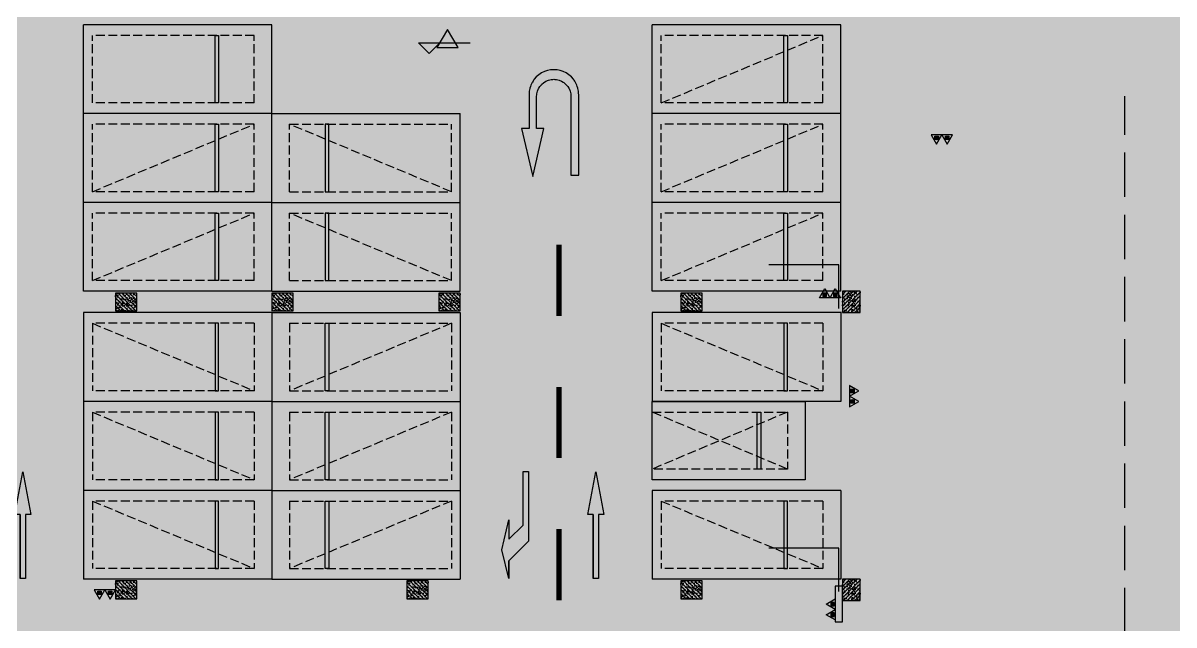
# Model space of a CAD drawing. Extents: x -1338203 to 1886333, y -530034 to 1031844.
# Drawn here: x 802556 to 834932, y 102961 to 119897 of the extents above; entities that cross this region are included whole.
import ezdxf

# ---------------------------------------------------------------- set-up
doc = ezdxf.new("R2010")
doc.units = 0
doc.header["$LTSCALE"] = 1000
doc.header["$MEASUREMENT"] = 0
for name, pattern in [('$2$DASH', [0.35, 0.25, -0.1]), ('A-001-平面B2$0$__DASH', [0.35, 0.25, -0.1]), ('DASH', [0.35, 0.25, -0.1])]:
    doc.linetypes.add(name, pattern=pattern)
for name, color, linetype in [('$0$DIM_SYMB', 3, 'Continuous'), ('A-001-车位参照B1$0$A-001-车位参照B1$0$0A-P-PKNG-CAR(B)', 21, 'Continuous'), ('A-01-平面B1$0$0A-A-SYMB-ELEV', 150, 'Continuous'), ('A-FIRE', 7, 'Continuous'), ('p-a-regular', 5, 'Continuous'), ('S001地下一墙柱$0$S001地下一墙柱$0$0S-CC-LINE', 52, 'Continuous'), ('S001地下一墙柱$0$S001地下一墙柱$0$0S-CW-HATCH', 251, 'Continuous'), ('S001地下一墙柱$0$S001地下一墙柱$0$0S-CW-HATCH-UP', 251, 'Continuous'), ('中心线', 42, 'Continuous'), ('地面指向箭头', 7, 'Continuous'), ('负一层消火栓$0$0P-ACC-FH', 7, 'Continuous'), ('负一层消火栓$0$0P-DIM-FH', 3, 'Continuous'), ('负一层消火栓$0$0P-EQUIP-FH', 7, 'Continuous')]:
    doc.layers.add(name, color=color, linetype=linetype)
doc.layers.add('AAD-A-PROOF', color=30, linetype='Continuous', plot=False)
doc.layers.add('p-a-mini', color=7, linetype='Continuous', true_color=0x0050ff)
doc.layers.add('p-a-regular-narrow', color=7, linetype='Continuous', true_color=0x9600ff)
doc.layers.add('p-h-walkable', color=7, linetype='Continuous', lineweight=70, true_color=0xf0f0f0)

# ---------------------------------------------------------------- blocks, each defined once
blk = doc.blocks.new('负一层消火栓$0$$TwtSys$00000546')
h = blk.add_hatch()
h.set_pattern_fill('ANSI31', color=256, scale=200, style=0)
h.set_pattern_definition([(45, (-38543.802, -6670.83), (-17.67767, 17.67767), [])])
h.paths.add_polyline_path([(-65, 174), (65, 174), (65, 44), (-65, 44)])
for points in [[(0, 344), (-198, 0), (198, 0)], [(-65, 174), (65, 174), (65, 44), (-65, 44)]]:
    blk.add_lwpolyline(points, close=True)
blk = doc.blocks.new('负一层消火栓')
at = {"layer": '负一层消火栓$0$0P-ACC-FH'}
blk.add_lwpolyline([(59040, -203840), (59240, -203840), (59240, -202840), (59040, -202840)], close=True, dxfattribs=at)
at = {"layer": '负一层消火栓$0$0P-DIM-FH'}
for p, q in [((59140, -193795, 800), (57166, -193795, 800)), ((59140, -195021, 800), (59140, -193795, 800)), ((59140, -201764, 800), (57166, -201764, 800)), ((59140, -202990, 800), (59140, -201764, 800))]:
    blk.add_line(p, q, dxfattribs=at)
at = {"layer": '负一层消火栓$0$0P-EQUIP-FH', "zscale": 0.75}
for p, xscale, yscale, rotation in [((61889, -190140), 0.75, 0.75, 180), ((61889, -190140), 0.75, 0.75, 180), ((62186, -190140), 0.75, 0.75, 180), ((62186, -190140), 0.75, 0.75, 180), ((59440, -197343, 800), 0.75, 0.75, 270), ((59440, -197344, 800), 0.75, 0.75, 270), ((59440, -197641, 800), 0.75, 0.75, 270), ((59440, -197641, 800), 0.75, 0.75, 270), ((38345, -202940), 0.75, 0.75, 180), ((38642, -202940), 0.75, 0.75, 180), ((59040, -203341, 800), -0.7500000000000013, 0.7500000000000013, 90), ((59040, -203341, 800), -0.7500000000000013, 0.7500000000000013, 90), ((59040, -203638, 800), -0.7500000000000013, 0.7500000000000013, 90), ((59040, -203638, 800), -0.7500000000000013, 0.7500000000000013, 90)]:
    blk.add_blockref('负一层消火栓$0$$TwtSys$00000546', p, dxfattribs=dict(at, xscale=xscale, yscale=yscale, rotation=rotation))
at = {"layer": '负一层消火栓$0$0P-EQUIP-FH', "xscale": -0.75, "yscale": 0.75, "zscale": 0.75}
for p in [(58741, -194721, 800), (58741, -194721, 800), (59039, -194721, 800), (59039, -194721, 800)]:
    blk.add_blockref('负一层消火栓$0$$TwtSys$00000546', p, dxfattribs=at)
blk = doc.blocks.new('剖面位置')
at = {"layer": '$0$DIM_SYMB', "linetype": '$2$DASH', "ltscale": 5}
blk.add_lwpolyline([(67187, -214636), (67187, -189047)], dxfattribs=at)
blk.add_lwpolyline([(67187, -214636), (67187, -189047)], dxfattribs=at)
blk = doc.blocks.new('左转或右转')
at = {"layer": '地面指向箭头'}
blk.add_hatch(color=251, dxfattribs=at).paths.add_polyline_path([(3221046, 2451667), (3221247, 2450864), (3221247, 2451366), (3221799, 2451918), (3221799, 2453874), (3221648, 2453874), (3221648, 2452369), (3221247, 2451968), (3221247, 2452519)])
at = {"layer": '地面指向箭头', "color": 251}
blk.add_lwpolyline([(3221247, 2450864), (3221046, 2451667), (3221247, 2452519), (3221247, 2451968), (3221648, 2452369), (3221648, 2453874), (3221799, 2453874), (3221799, 2451918), (3221247, 2451366), (3221247, 2450864), (3221247, 2451366)], dxfattribs=at)
blk = doc.blocks.new('JTDT')
at = {"layer": 'A-FIRE'}
h = blk.add_hatch(color=251, dxfattribs=at)
h.dxf.hatch_style = 1
h.paths.add_polyline_path([(189165, 82916), (189162, 82988), (189159, 82988), (189147, 83060), (189144, 83075), (189126, 83123), (189114, 83162), (189105, 83180), (189081, 83230), (189072, 83245), (189057, 83269), (189036, 83299), (189024, 83317), (189021, 83320), (189021, 83323), (188961, 83389), (188893, 83449), (188818, 83500), (188734, 83542), (188650, 83571), (188561, 83586), (188468, 83592), (188378, 83586), (188288, 83571), (188202, 83542), (188118, 83500), (188043, 83449), (187974, 83389), (187915, 83323), (187915, 83320), (187912, 83317), (187900, 83299), (187882, 83269), (187864, 83245), (187858, 83230), (187831, 83180), (187822, 83162), (187810, 83123), (187795, 83075), (187789, 83060), (187777, 82988), (187771, 82916), (187771, 82895), (187771, 82839), (187771, 81938), (187559, 81938), (187559, 81935), (187867, 80625), (187876, 80592), (187882, 80625), (188190, 81935), (187983, 81935), (187983, 81938), (187983, 82839), (187986, 82895), (187989, 82916), (188007, 82988), (188037, 83060), (188046, 83075), (188076, 83123), (188109, 83162), (188124, 83180), (188184, 83230), (188205, 83245), (188247, 83269), (188318, 83299), (188390, 83317), (188441, 83320), (188468, 83323), (188492, 83320), (188543, 83317), (188615, 83299), (188686, 83269), (188728, 83245), (188749, 83230), (188809, 83180), (188824, 83162), (188857, 83123), (188887, 83075), (188896, 83060), (188926, 82988), (188944, 82916), (188947, 82895), (188949, 82839), (188949, 80625), (189168, 80625), (189168, 82839), (189168, 82895)])
at = {"layer": '地面指向箭头', "color": 251, "linetype": 'Continuous'}
blk.add_lwpolyline([(189165, 82916), (189162, 82988), (189159, 82988), (189147, 83060), (189144, 83075), (189126, 83123), (189114, 83162), (189105, 83180), (189081, 83230), (189072, 83245), (189057, 83269), (189036, 83299), (189024, 83317), (189021, 83320), (189021, 83323), (188961, 83389), (188893, 83449), (188818, 83500), (188734, 83542), (188650, 83571), (188561, 83586), (188468, 83592), (188378, 83586), (188288, 83571), (188202, 83542), (188118, 83500), (188043, 83449), (187974, 83389), (187915, 83323), (187915, 83320), (187912, 83317), (187900, 83299), (187882, 83269), (187864, 83245), (187858, 83230), (187831, 83180), (187822, 83162), (187810, 83123), (187795, 83075), (187789, 83060), (187777, 82988), (187771, 82916), (187771, 82895), (187771, 82839), (187771, 81938), (187559, 81938), (187559, 81935), (187867, 80625), (187876, 80592), (187882, 80625), (188190, 81935), (187983, 81935), (187983, 81938), (187983, 82839), (187986, 82895), (187989, 82916), (188007, 82988), (188037, 83060), (188046, 83075), (188076, 83123), (188109, 83162), (188124, 83180), (188184, 83230), (188205, 83245), (188247, 83269), (188318, 83299), (188390, 83317), (188441, 83320), (188468, 83323), (188492, 83320), (188543, 83317), (188615, 83299), (188686, 83269), (188728, 83245), (188749, 83230), (188809, 83180), (188824, 83162), (188857, 83123), (188887, 83075), (188896, 83060), (188926, 82988), (188944, 82916), (188947, 82895), (188949, 82839), (188949, 80625), (189168, 80625), (189168, 82839), (189168, 82895), (189165, 82916)], dxfattribs=at)
blk = doc.blocks.new('直行')
at = {"layer": '地面指向箭头'}
blk.add_hatch(color=251, dxfattribs=at).paths.add_polyline_path([(-29241, 4059962), (-29466, 4058762), (-29316, 4058762), (-29316, 4056961), (-29166, 4056961), (-29166, 4058762), (-29016, 4058762)])
at = {"layer": '地面指向箭头', "color": 251}
blk.add_lwpolyline([(-29316, 4058762), (-29316, 4056961), (-29316, 4058762), (-29316, 4058762), (-29466, 4058762), (-29241, 4059962), (-29016, 4058762), (-29166, 4058762), (-29166, 4056961), (-29316, 4056961), (-29316, 4056961)], dxfattribs=at)
blk = doc.blocks.new('A$C9cb663f1')
at = {"layer": '中心线', "color": 251, "const_width": 150}
for points in [[(404985, -248104), (404985, -250104)], [(404985, -252104), (404985, -254104)], [(404985, -256104), (404985, -258104)]]:
    blk.add_lwpolyline(points, dxfattribs=at)
at = {"layer": '地面指向箭头', "color": 251}
for name, p in [('JTDT', (216374, -326770)), ('直行', (419143, -4314449)), ('直行', (435267, -4314449))]:
    blk.add_blockref(name, p, dxfattribs=at)
at = {"layer": '地面指向箭头', "color": 251, "linetype": 'Continuous'}
blk.add_blockref('左转或右转', (-2817669, -2708357), dxfattribs=at)
blk = doc.blocks.new('A$C488321c4')
at = {"layer": '地面指向箭头'}
h = blk.add_hatch(color=251, dxfattribs=at)
h.dxf.hatch_style = 1
h.paths.add_polyline_path([(402153, -242549), (401853, -242049), (401553, -242549)])
at = {"layer": '地面指向箭头', "color": 251, "flags": 128}
blk.add_lwpolyline([(402153, -242549), (401853, -242049), (401553, -242549), (402153, -242549)], dxfattribs=at)
blk = doc.blocks.new('A$Cd3af7b6b')
at = {"layer": '地面指向箭头'}
h = blk.add_hatch(color=251, dxfattribs=at)
h.dxf.hatch_style = 1
h.paths.add_polyline_path([(402153, 177951), (401853, 178451), (401553, 177951)])
at = {"layer": '地面指向箭头', "color": 251, "flags": 128}
blk.add_lwpolyline([(402153, 177951), (401853, 178451), (401553, 177951), (402153, 177951)], dxfattribs=at)
blk = doc.blocks.new('A-001-车位参照B1$0$A-001-车位参照B1$0$A-001-车位参照B1$0$A$C43AE5A3B')
at = {"color": 241}
blk.add_lwpolyline([(2500, 0), (2500, 4300), (300, 4300), (300, 0)], close=True, dxfattribs=at)
at = {"color": 241, "linetype": 'DASH'}
for points in [[(2200, 0), (2200, 3800), (600, 3800), (600, 0), (2200, 0)], [(600, 3800), (2200, 0)], [(2200, 3800), (600, 0)]]:
    blk.add_lwpolyline(points, dxfattribs=at)
at = {"color": 241}
blk.add_lwpolyline([(2200, 3050), (600, 3050), (600, 2950), (2200, 2950), (2200, 3050)], dxfattribs=at)
at = {"layer": 'p-a-mini', "ltscale": 0.002, "const_width": 1000}
blk.add_lwpolyline([(1400, 0), (1400, 3800)], dxfattribs=at)
blk = doc.blocks.new('A-01-平面B1')
at = {"layer": 'A-01-平面B1$0$0A-A-SYMB-ELEV'}
for p, q in [((-529, -4604), (-829, -4304)), ((-829, -4304), (630, -4304)), ((-529, -4604), (-229, -4304))]:
    blk.add_line(p, q, dxfattribs=at)

msp = doc.modelspace()

# ---------------------------------------------------------------- hatches: boundary and pattern name
at = {"layer": 'p-h-walkable', "ltscale": 0.002}
h = msp.add_hatch(color=256, dxfattribs=at)
h.dxf.hatch_style = 1
h.paths.add_polyline_path([(633826.6, 244460.7), (640276.6, 244575.6), (640576.6, 234544.8), (645576.7, 234544.6), (645576.7, 209278.9), (732355.9, 209029), (732355.1, 235229.9), (738506.7, 235229.9), (738506.6, 268838.9), (732734.3, 268838.9), (732734.3, 272898.9), (711963.1, 272898.9), (711963.1, 278984.7), (717256.7, 278984.7), (717256.7, 284049), (733571.6, 284135.6), (733996.6, 290449.1), (739216.6, 290449.1), (739766.6, 284299.1), (754626.6, 284299.1), (755296.6, 290449.1), (760516.6, 290449.1), (760816.6, 283049.1), (760816.3, 275879.2), (775122.6, 275879.2), (776006.6, 274138.9), (776006.6, 259429.1), (778716.6, 259429.1), (778716.6, 238849.1), (783416.6, 238849.1), (783416.6, 237229.1), (782066.6, 237229.1), (782066.6, 234429.1), (779546.6, 234429.1), (779546.6, 237129.1), (773916.6, 237129.1), (773916.6, 243229.1), (764306.6, 243225.6), (764306.6, 236639.1), (760766.6, 236639.1), (760766.6, 234429.1), (758246.6, 234429.1), (758246.6, 238649.1), (762116.6, 238649.1), (762116.6, 243225.6), (748656.6, 243225.6), (748756.3, 207529.1), (800106.6, 207528.9), (800206.7, 201639.7), (812908.2, 202239.1), (812576.6, 180449.3), (744206, 180449.3), (744206, 173439), (728556.7, 173439), (728556.6, 122289.1), (746356.6, 122289.1), (750916.6, 132325.6), (842896.6, 132325.6), (843211.6, 121345.6), (839116.6, 121345.6), (839116.6, 93449.1), (864906.6, 93449.1), (864906.6, 79694), (875856.6, 74929.1), (875856.6, 65749.1), (834560.6, 65749.1), (839142.9, 28436.3), (869465.5, 32160.2), (871163.4, 18334), (873704.3, 18646.1), (877328.9, 5540.2), (761876.2, -8638.5), (761133.2, 2082.3), (764950.9, 5291.5), (763253.1, 19116.3), (799242.7, 23536.1), (793807.6, 65749.1), (750756.6, 65749.1), (751556.6, 81645.6), (636016.6, 81645.6), (636016.6, 96345.6), (629416.6, 96345.6), (629416.6, 118203.2), (622306.6, 118203.2), (622286.6, 139083.2), (644406.6, 137003.2), (644406.6, 129968.2), (656656.6, 129968.2), (656406.6, 138083.2), (712156.6, 138083.2), (711856.6, 184449.1), (581811.6, 184349.1), (581826.6, 197199.1), (585876.6, 197449.1), (585976.6, 209279), (629226.6, 209578.9), (628926.8, 236145.4), (633826.6, 236145.6)])
at = {"layer": 'S001地下一墙柱$0$S001地下一墙柱$0$0S-CW-HATCH'}
h = msp.add_hatch(color=256, dxfattribs=at)
h.dxf.hatch_style = 1
h.paths.add_polyline_path([(826105.5, 112349.1), (825605.5, 112349.1), (825605.5, 111749.1), (826105.5, 111749.1)])
h = msp.add_hatch(color=256, dxfattribs=at)
h.dxf.hatch_style = 1
h.paths.add_polyline_path([(805756.6, 111799.1), (805756.6, 112299.1), (805156.6, 112299.1), (805156.6, 111799.1)])
h = msp.add_hatch(color=256, dxfattribs=at)
h.dxf.hatch_style = 1
h.paths.add_polyline_path([(810156.5, 111799.1), (810156.5, 112299.1), (809556.5, 112299.1), (809556.5, 111799.1)])
h = msp.add_hatch(color=256, dxfattribs=at)
h.dxf.hatch_style = 1
h.paths.add_polyline_path([(814856.6, 111799.1), (814856.6, 112299.1), (814256.6, 112299.1), (814256.6, 111799.1)])
h = msp.add_hatch(color=256, dxfattribs=at)
h.dxf.hatch_style = 1
h.paths.add_polyline_path([(821656.6, 111799), (821656.6, 112299), (821056.6, 112299), (821056.6, 111799)])
h = msp.add_hatch(color=256, dxfattribs=at)
h.dxf.hatch_style = 1
h.paths.add_polyline_path([(826105.5, 104249.1), (825605.5, 104249.1), (825605.5, 103649.1), (826105.5, 103649.1)])
h = msp.add_hatch(color=256, dxfattribs=at)
h.dxf.hatch_style = 1
h.paths.add_polyline_path([(805756.6, 103699.1), (805756.6, 104199.1), (805156.6, 104199.1), (805156.6, 103699.1)])
h = msp.add_hatch(color=256, dxfattribs=at)
h.dxf.hatch_style = 1
h.paths.add_polyline_path([(813956.6, 103699.1), (813956.6, 104199.1), (813356.6, 104199.1), (813356.6, 103699.1)])
h = msp.add_hatch(color=256, dxfattribs=at)
h.dxf.hatch_style = 1
h.paths.add_polyline_path([(821656.6, 103699.1), (821656.6, 104199.1), (821056.6, 104199.1), (821056.6, 103699.1)])
at = {"layer": 'S001地下一墙柱$0$S001地下一墙柱$0$0S-CW-HATCH-UP'}
h = msp.add_hatch(dxfattribs=at)
h.set_pattern_fill('钢筋混凝土', color=256, scale=30)
h.set_pattern_definition([(45, (858416.18, 121300.87), (-53.03301, 53.03301), []), (50, (858416.18, 121300.87), (215.1781, -18.8256), [22.5, -247.5]), (355, (858416.18, 121300.87), (-41.6254, 225.6576), [18, -198]), (100.4514, (858434.11, 121299.3), (173.5528, 206.8319), [19.122, -210.3426]), (46.1842, (858416.18, 121360.87), (320.1723, -49.6557), [33.75, -371.25]), (96.6356, (858442.86, 121356.73), (280.3988, 292.2354), [28.683, -315.514]), (351.1842, (858416.18, 121360.87), (280.3986, 292.2356), [27, -297]), (21, (858446.18, 121345.87), (179.0721, -120.7857), [22.5, -247.5]), (326, (858446.18, 121345.87), (72.9946, 217.545), [18, -198]), (71.4514, (858461.1, 121335.8), (252.0668, 96.7591), [19.122, -210.3426]), (37.5, (858416.18, 121300.87), (3.64796, 99.86816), [0, -195.6, 0, -201, 0, -198.75]), (7.5, (858416.18, 121300.87), (78.92086, 118.3235), [0, -114.6, 0, -191.1, 0, -75.75]), (327.5, (858349.28, 121300.87), (160.14673, -6.76646), [0, -75, 0, -234, 0, -310.5]), (317.5, (858319.28, 121300.87), (174.95585, 30.0315), [0, -97.5, 0, -155.4, 0, -220.5])])
h.paths.add_polyline_path([(826105.5, 112349.1), (825605.5, 112349.1), (825605.5, 111749.1), (826105.5, 111749.1)])
h = msp.add_hatch(dxfattribs=at)
h.set_pattern_fill('钢筋混凝土', color=256, scale=30, angle=-90)
h.set_pattern_definition([(315, (814708.33, 79488.34), (53.03301, 53.03301), []), (320, (814708.33, 79488.34), (-18.8256, -215.1781), [22.5, -247.5]), (265, (814708.33, 79488.34), (225.6576, 41.6254), [18, -198]), (10.4514, (814706.76, 79470.4), (206.8319, -173.5528), [19.122, -210.3426]), (316.1842, (814768.33, 79488.34), (-49.6557, -320.1723), [33.75, -371.25]), (6.6356, (814764.2, 79461.66), (292.2354, -280.3988), [28.683, -315.514]), (261.1842, (814768.33, 79488.34), (292.2356, -280.3986), [27, -297]), (291, (814753.33, 79458.34), (-120.7857, -179.0721), [22.5, -247.5]), (236, (814753.33, 79458.34), (217.545, -72.9946), [18, -198]), (341.4514, (814743.27, 79443.42), (96.7591, -252.0668), [19.122, -210.3426]), (307.5, (814708.33, 79488.34), (99.86816, -3.64796), [0, -195.6, 0, -201, 0, -198.75]), (277.5, (814708.33, 79488.34), (118.3235, -78.92086), [0, -114.6, 0, -191.1, 0, -75.75]), (237.5, (814708.33, 79555.24), (-6.76646, -160.14673), [0, -75, 0, -234, 0, -310.5]), (227.5, (814708.33, 79585.24), (30.0315, -174.95585), [0, -97.5, 0, -155.4, 0, -220.5])])
h.paths.add_polyline_path([(805756.6, 111799.1), (805756.6, 112299.1), (805156.6, 112299.1), (805156.6, 111799.1)])
h = msp.add_hatch(dxfattribs=at)
h.set_pattern_fill('钢筋混凝土', color=256, scale=30, angle=-90)
h.set_pattern_definition([(315, (819108.22, 79488.34), (53.03301, 53.03301), []), (320, (819108.22, 79488.34), (-18.8256, -215.1781), [22.5, -247.5]), (265, (819108.22, 79488.34), (225.6576, 41.6254), [18, -198]), (10.4514, (819106.65, 79470.4), (206.8319, -173.5528), [19.122, -210.3426]), (316.1842, (819168.22, 79488.34), (-49.6557, -320.1723), [33.75, -371.25]), (6.6356, (819164.08, 79461.66), (292.2354, -280.3988), [28.683, -315.514]), (261.1842, (819168.22, 79488.34), (292.2356, -280.3986), [27, -297]), (291, (819153.22, 79458.34), (-120.7857, -179.0721), [22.5, -247.5]), (236, (819153.22, 79458.34), (217.545, -72.9946), [18, -198]), (341.4514, (819143.15, 79443.42), (96.7591, -252.0668), [19.122, -210.3426]), (307.5, (819108.22, 79488.34), (99.86816, -3.64796), [0, -195.6, 0, -201, 0, -198.75]), (277.5, (819108.22, 79488.34), (118.3235, -78.92086), [0, -114.6, 0, -191.1, 0, -75.75]), (237.5, (819108.22, 79555.24), (-6.76646, -160.14673), [0, -75, 0, -234, 0, -310.5]), (227.5, (819108.22, 79585.24), (30.0315, -174.95585), [0, -97.5, 0, -155.4, 0, -220.5])])
h.paths.add_polyline_path([(810156.5, 111799.1), (810156.5, 112299.1), (809556.5, 112299.1), (809556.5, 111799.1)])
h = msp.add_hatch(dxfattribs=at)
h.set_pattern_fill('钢筋混凝土', color=256, scale=30, angle=-90)
h.set_pattern_definition([(315, (823808.33, 79488.34), (53.03301, 53.03301), []), (320, (823808.33, 79488.34), (-18.8256, -215.1781), [22.5, -247.5]), (265, (823808.33, 79488.34), (225.6576, 41.6254), [18, -198]), (10.4514, (823806.76, 79470.4), (206.8319, -173.5528), [19.122, -210.3426]), (316.1842, (823868.33, 79488.34), (-49.6557, -320.1723), [33.75, -371.25]), (6.6356, (823864.2, 79461.66), (292.2354, -280.3988), [28.683, -315.514]), (261.1842, (823868.33, 79488.34), (292.2356, -280.3986), [27, -297]), (291, (823853.33, 79458.34), (-120.7857, -179.0721), [22.5, -247.5]), (236, (823853.33, 79458.34), (217.545, -72.9946), [18, -198]), (341.4514, (823843.26, 79443.42), (96.7591, -252.0668), [19.122, -210.3426]), (307.5, (823808.33, 79488.34), (99.86816, -3.64796), [0, -195.6, 0, -201, 0, -198.75]), (277.5, (823808.33, 79488.34), (118.3235, -78.92086), [0, -114.6, 0, -191.1, 0, -75.75]), (237.5, (823808.33, 79555.24), (-6.76646, -160.14673), [0, -75, 0, -234, 0, -310.5]), (227.5, (823808.33, 79585.24), (30.0315, -174.95585), [0, -97.5, 0, -155.4, 0, -220.5])])
h.paths.add_polyline_path([(814856.6, 111799.1), (814856.6, 112299.1), (814256.6, 112299.1), (814256.6, 111799.1)])
h = msp.add_hatch(dxfattribs=at)
h.set_pattern_fill('钢筋混凝土', color=256, scale=30, angle=-90)
h.set_pattern_definition([(315, (830608.335, 79488.3), (53.03301, 53.03301), []), (320, (830608.33, 79488.3), (-18.8256, -215.1781), [22.5, -247.5]), (265, (830608.33, 79488.3), (225.6576, 41.6254), [18, -198]), (10.4514, (830606.77, 79470.37), (206.8319, -173.5528), [19.122, -210.3426]), (316.1842, (830668.33, 79488.3), (-49.6557, -320.1723), [33.75, -371.25]), (6.6356, (830664.2, 79461.62), (292.2354, -280.3988), [28.683, -315.514]), (261.1842, (830668.33, 79488.3), (292.2356, -280.3986), [27, -297]), (291, (830653.33, 79458.3), (-120.7857, -179.0721), [22.5, -247.5]), (236, (830653.33, 79458.3), (217.545, -72.9946), [18, -198]), (341.4514, (830643.27, 79443.38), (96.7591, -252.0668), [19.122, -210.3426]), (307.5, (830608.335, 79488.3), (99.86816, -3.64796), [0, -195.6, 0, -201, 0, -198.75]), (277.5, (830608.33, 79488.3), (118.3235, -78.92086), [0, -114.6, 0, -191.1, 0, -75.75]), (237.5, (830608.335, 79555.2), (-6.76646, -160.14673), [0, -75, 0, -234, 0, -310.5]), (227.5, (830608.33, 79585.2), (30.0315, -174.95585), [0, -97.5, 0, -155.4, 0, -220.5])])
h.paths.add_polyline_path([(821656.6, 111799), (821656.6, 112299), (821056.6, 112299), (821056.6, 111799)])
h = msp.add_hatch(dxfattribs=at)
h.set_pattern_fill('钢筋混凝土', color=256, scale=30)
h.set_pattern_definition([(45, (858416.18, 113200.87), (-53.03301, 53.03301), []), (50, (858416.18, 113200.87), (215.1781, -18.8256), [22.5, -247.5]), (355, (858416.18, 113200.87), (-41.6254, 225.6576), [18, -198]), (100.4514, (858434.11, 113199.3), (173.5528, 206.8319), [19.122, -210.3426]), (46.1842, (858416.18, 113260.87), (320.1723, -49.6557), [33.75, -371.25]), (96.6356, (858442.86, 113256.73), (280.3988, 292.2354), [28.683, -315.514]), (351.1842, (858416.18, 113260.87), (280.3986, 292.2356), [27, -297]), (21, (858446.18, 113245.87), (179.0721, -120.7857), [22.5, -247.5]), (326, (858446.18, 113245.87), (72.9946, 217.545), [18, -198]), (71.4514, (858461.1, 113235.8), (252.0668, 96.7591), [19.122, -210.3426]), (37.5, (858416.18, 113200.87), (3.64796, 99.86816), [0, -195.6, 0, -201, 0, -198.75]), (7.5, (858416.18, 113200.87), (78.92086, 118.3235), [0, -114.6, 0, -191.1, 0, -75.75]), (327.5, (858349.28, 113200.87), (160.14673, -6.76646), [0, -75, 0, -234, 0, -310.5]), (317.5, (858319.28, 113200.87), (174.95585, 30.0315), [0, -97.5, 0, -155.4, 0, -220.5])])
h.paths.add_polyline_path([(826105.5, 104249.1), (825605.5, 104249.1), (825605.5, 103649.1), (826105.5, 103649.1)])
h = msp.add_hatch(dxfattribs=at)
h.set_pattern_fill('钢筋混凝土', color=256, scale=30, angle=-90)
h.set_pattern_definition([(315, (814708.33, 71388.34), (53.03301, 53.03301), []), (320, (814708.33, 71388.34), (-18.8256, -215.1781), [22.5, -247.5]), (265, (814708.33, 71388.34), (225.6576, 41.6254), [18, -198]), (10.4514, (814706.76, 71370.4), (206.8319, -173.5528), [19.122, -210.3426]), (316.1842, (814768.33, 71388.34), (-49.6557, -320.1723), [33.75, -371.25]), (6.6356, (814764.2, 71361.66), (292.2354, -280.3988), [28.683, -315.514]), (261.1842, (814768.33, 71388.34), (292.2356, -280.3986), [27, -297]), (291, (814753.33, 71358.34), (-120.7857, -179.0721), [22.5, -247.5]), (236, (814753.33, 71358.34), (217.545, -72.9946), [18, -198]), (341.4514, (814743.27, 71343.42), (96.7591, -252.0668), [19.122, -210.3426]), (307.5, (814708.33, 71388.34), (99.86816, -3.64796), [0, -195.6, 0, -201, 0, -198.75]), (277.5, (814708.33, 71388.34), (118.3235, -78.92086), [0, -114.6, 0, -191.1, 0, -75.75]), (237.5, (814708.33, 71455.24), (-6.76646, -160.14673), [0, -75, 0, -234, 0, -310.5]), (227.5, (814708.33, 71485.24), (30.0315, -174.95585), [0, -97.5, 0, -155.4, 0, -220.5])])
h.paths.add_polyline_path([(805756.6, 103699.1), (805756.6, 104199.1), (805156.6, 104199.1), (805156.6, 103699.1)])
h = msp.add_hatch(dxfattribs=at)
h.set_pattern_fill('钢筋混凝土', color=256, scale=30, angle=-90)
h.set_pattern_definition([(315, (822908.33, 71388.34), (53.03301, 53.03301), []), (320, (822908.33, 71388.34), (-18.8256, -215.1781), [22.5, -247.5]), (265, (822908.33, 71388.34), (225.6576, 41.6254), [18, -198]), (10.4514, (822906.76, 71370.4), (206.8319, -173.5528), [19.122, -210.3426]), (316.1842, (822968.33, 71388.34), (-49.6557, -320.1723), [33.75, -371.25]), (6.6356, (822964.2, 71361.66), (292.2354, -280.3988), [28.683, -315.514]), (261.1842, (822968.33, 71388.34), (292.2356, -280.3986), [27, -297]), (291, (822953.33, 71358.34), (-120.7857, -179.0721), [22.5, -247.5]), (236, (822953.33, 71358.34), (217.545, -72.9946), [18, -198]), (341.4514, (822943.27, 71343.42), (96.7591, -252.0668), [19.122, -210.3426]), (307.5, (822908.33, 71388.34), (99.86816, -3.64796), [0, -195.6, 0, -201, 0, -198.75]), (277.5, (822908.33, 71388.34), (118.3235, -78.92086), [0, -114.6, 0, -191.1, 0, -75.75]), (237.5, (822908.33, 71455.24), (-6.76646, -160.14673), [0, -75, 0, -234, 0, -310.5]), (227.5, (822908.33, 71485.24), (30.0315, -174.95585), [0, -97.5, 0, -155.4, 0, -220.5])])
h.paths.add_polyline_path([(813956.6, 103699.1), (813956.6, 104199.1), (813356.6, 104199.1), (813356.6, 103699.1)])
h = msp.add_hatch(dxfattribs=at)
h.set_pattern_fill('钢筋混凝土', color=256, scale=30, angle=-90)
h.set_pattern_definition([(315, (830608.33, 71388.34), (53.03301, 53.03301), []), (320, (830608.33, 71388.34), (-18.8256, -215.1781), [22.5, -247.5]), (265, (830608.33, 71388.34), (225.6576, 41.6254), [18, -198]), (10.4514, (830606.76, 71370.4), (206.8319, -173.5528), [19.122, -210.3426]), (316.1842, (830668.33, 71388.34), (-49.6557, -320.1723), [33.75, -371.25]), (6.6356, (830664.2, 71361.66), (292.2354, -280.3988), [28.683, -315.514]), (261.1842, (830668.33, 71388.34), (292.2356, -280.3986), [27, -297]), (291, (830653.33, 71358.34), (-120.7857, -179.0721), [22.5, -247.5]), (236, (830653.33, 71358.34), (217.545, -72.9946), [18, -198]), (341.4514, (830643.27, 71343.42), (96.7591, -252.0668), [19.122, -210.3426]), (307.5, (830608.33, 71388.34), (99.86816, -3.64796), [0, -195.6, 0, -201, 0, -198.75]), (277.5, (830608.33, 71388.34), (118.3235, -78.92086), [0, -114.6, 0, -191.1, 0, -75.75]), (237.5, (830608.33, 71455.24), (-6.76646, -160.14673), [0, -75, 0, -234, 0, -310.5]), (227.5, (830608.33, 71485.24), (30.0315, -174.95585), [0, -97.5, 0, -155.4, 0, -220.5])])
h.paths.add_polyline_path([(821656.6, 103699.1), (821656.6, 104199.1), (821056.6, 104199.1), (821056.6, 103699.1)])

# ---------------------------------------------------------------- linework, layer by layer
for p, q in [((809557.1, 119848.8), (804257.1, 119848.8)), ((804257.1, 117348.8), (804257.1, 119848.8)), ((809557.1, 117348.8), (809557.1, 119848.8)), ((825556.7, 119848.8), (820256.7, 119848.8)), ((820256.7, 117348.8), (820256.7, 119848.8)), ((825556.7, 117348.8), (825556.7, 119848.8)), ((809557, 117348.8), (804257, 117348.8)), ((804257, 114848.8), (804257, 117348.8)), ((809557.1, 117348.8), (804257.1, 117348.8)), ((809556.6, 117348.8), (814856.6, 117348.8)), ((809556.6, 114848.8), (809556.6, 117348.8)), ((809557, 114848.8), (809557, 117348.8)), ((814856.6, 114848.8), (814856.6, 117348.8)), ((825556.7, 117348.8), (820256.7, 117348.8)), ((825556.8, 117348.8), (820256.8, 117348.8)), ((820256.8, 114848.8), (820256.8, 117348.8)), ((825556.8, 114848.8), (825556.8, 117348.8)), ((809556.8, 114848.8), (804256.8, 114848.8)), ((804256.8, 112348.8), (804256.8, 114848.8)), ((809557, 114848.8), (804257, 114848.8)), ((809556.6, 114848.8), (814856.6, 114848.8)), ((809556.6, 114848.8), (814856.6, 114848.8)), ((809556.6, 112348.8), (809556.6, 114848.8)), ((809556.8, 112348.8), (809556.8, 114848.8)), ((814856.6, 112348.8), (814856.6, 114848.8)), ((825556.8, 114848.8), (820256.8, 114848.8)), ((825556.8, 114848.8), (820256.8, 114848.8)), ((820256.8, 112348.8), (820256.8, 114848.8)), ((825556.8, 112348.8), (825556.8, 114848.8)), ((809556.8, 112348.8), (804256.8, 112348.8)), ((809556.6, 112348.8), (814856.6, 112348.8)), ((825556.8, 112348.8), (820256.8, 112348.8)), ((809556.8, 111749.3), (804256.8, 111749.3)), ((804256.8, 111749.3), (804256.8, 109249.3)), ((809556.6, 111749.3), (814856.6, 111749.3)), ((809556.6, 111749.3), (809556.6, 109249.3)), ((809556.8, 111749.3), (809556.8, 109249.3)), ((814856.6, 111749.3), (814856.6, 109249.3)), ((825556.8, 111749.3), (820256.8, 111749.3)), ((820256.8, 111749.3), (820256.8, 109249.3)), ((825556.8, 111749.3), (825556.8, 109249.3)), ((809556.8, 109249.3), (804256.8, 109249.3)), ((809556.8, 109249.3), (804256.8, 109249.3)), ((804256.8, 109249.3), (804256.8, 106749.3)), ((809556.6, 109249.3), (814856.6, 109249.3)), ((809556.6, 109249.3), (814856.6, 109249.3)), ((809556.6, 109249.3), (809556.6, 106749.3)), ((809556.8, 109249.3), (809556.8, 106749.3)), ((814856.6, 109249.3), (814856.6, 106749.3)), ((825556.8, 109249.3), (820256.8, 109249.3)), ((809556.8, 106749.3), (804256.8, 106749.3)), ((809556.8, 106749.3), (804256.8, 106749.3)), ((804256.8, 106749.3), (804256.8, 104249.3)), ((809556.6, 106749.3), (814856.6, 106749.3)), ((809556.6, 106749.3), (814856.6, 106749.3)), ((809556.6, 106749.3), (809556.6, 104249.3)), ((809556.8, 106749.3), (809556.8, 104249.3)), ((814856.6, 106749.3), (814856.6, 104249.3)), ((825556.8, 106749.3), (820256.8, 106749.3)), ((820256.8, 106749.3), (820256.8, 104249.3)), ((825556.8, 106749.3), (825556.8, 104249.3)), ((809556.8, 104249.3), (804256.8, 104249.3)), ((809556.6, 104249.3), (814856.6, 104249.3)), ((825556.8, 104249.3), (820256.8, 104249.3))]:
    msp.add_line(p, q)
at = {"linetype": 'A-001-平面B2$0$__DASH'}
for p, q in [((804507.1, 117648.8), (804507.1, 119548.8)), ((809057.1, 119548.8), (804507.1, 119548.8)), ((809057.1, 117648.8), (809057.1, 119548.8)), ((820506.7, 117648.8), (820506.7, 119548.8)), ((825056.7, 119548.8), (820506.7, 119548.8)), ((825056.7, 117648.8), (825056.7, 119548.8)), ((809057.1, 117648.8), (804507.1, 117648.8)), ((825056.7, 117648.8), (820506.7, 117648.8)), ((804507, 115148.8), (804507, 117048.8)), ((809057, 117048.8), (804507, 117048.8)), ((809057, 115148.8), (809057, 117048.8)), ((810056.6, 115148.8), (810056.6, 117048.8)), ((810056.6, 117048.8), (814606.6, 117048.8)), ((814606.6, 115148.8), (814606.6, 117048.8)), ((820506.8, 115148.8), (820506.8, 117048.8)), ((825056.8, 117048.8), (820506.8, 117048.8)), ((825056.8, 115148.8), (825056.8, 117048.8)), ((809057, 115148.8), (804507, 115148.8)), ((810056.6, 115148.8), (814606.6, 115148.8)), ((825056.8, 115148.8), (820506.8, 115148.8)), ((804506.8, 112648.8), (804506.8, 114548.8)), ((809056.8, 114548.8), (804506.8, 114548.8)), ((809056.8, 112648.8), (809056.8, 114548.8)), ((810056.6, 112648.8), (810056.6, 114548.8)), ((810056.6, 114548.8), (814606.6, 114548.8)), ((814606.6, 112648.8), (814606.6, 114548.8)), ((820506.8, 112648.8), (820506.8, 114548.8)), ((825056.8, 114548.8), (820506.8, 114548.8)), ((825056.8, 112648.8), (825056.8, 114548.8)), ((809056.8, 112648.8), (804506.8, 112648.8)), ((810056.6, 112648.8), (814606.6, 112648.8)), ((825056.8, 112648.8), (820506.8, 112648.8)), ((804506.8, 111449.3), (804506.8, 109549.3)), ((809056.8, 111449.3), (804506.8, 111449.3)), ((809056.8, 111449.3), (809056.8, 109549.3)), ((810056.6, 111449.3), (810056.6, 109549.3)), ((810056.6, 111449.3), (814606.6, 111449.3)), ((814606.6, 111449.3), (814606.6, 109549.3)), ((820506.8, 111449.3), (820506.8, 109549.3)), ((825056.8, 111449.3), (820506.8, 111449.3)), ((825056.8, 111449.3), (825056.8, 109549.3)), ((809056.8, 109549.3), (804506.8, 109549.3)), ((810056.6, 109549.3), (814606.6, 109549.3)), ((825056.8, 109549.3), (820506.8, 109549.3)), ((804506.8, 108949.3), (804506.8, 107049.3)), ((809056.8, 108949.3), (804506.8, 108949.3)), ((809056.8, 108949.3), (809056.8, 107049.3)), ((810056.6, 108949.3), (810056.6, 107049.3)), ((810056.6, 108949.3), (814606.6, 108949.3)), ((814606.6, 108949.3), (814606.6, 107049.3)), ((809056.8, 107049.3), (804506.8, 107049.3)), ((810056.6, 107049.3), (814606.6, 107049.3)), ((804506.8, 106449.3), (804506.8, 104549.3)), ((809056.8, 106449.3), (804506.8, 106449.3)), ((809056.8, 106449.3), (809056.8, 104549.3)), ((810056.6, 106449.3), (810056.6, 104549.3)), ((810056.6, 106449.3), (814606.6, 106449.3)), ((814606.6, 106449.3), (814606.6, 104549.3)), ((820506.8, 106449.3), (820506.8, 104549.3)), ((825056.8, 106449.3), (820506.8, 106449.3)), ((825056.8, 106449.3), (825056.8, 104549.3)), ((809056.8, 104549.3), (804506.8, 104549.3)), ((810056.6, 104549.3), (814606.6, 104549.3)), ((825056.8, 104549.3), (820506.8, 104549.3))]:
    msp.add_line(p, q, dxfattribs=at)
for points in [[(808057.1, 119548.8), (808057.1, 117648.8), (807957.1, 117648.8), (807957.1, 119548.8)], [(824056.7, 119548.8), (824056.7, 117648.8), (823956.7, 117648.8), (823956.7, 119548.8)], [(808057, 117048.8), (808057, 115148.8), (807957, 115148.8), (807957, 117048.8)], [(811056.6, 117048.8), (811056.6, 115148.8), (811156.6, 115148.8), (811156.6, 117048.8)], [(824056.8, 117048.8), (824056.8, 115148.8), (823956.8, 115148.8), (823956.8, 117048.8)], [(808056.8, 114548.8), (808056.8, 112648.8), (807956.8, 112648.8), (807956.8, 114548.8)], [(811056.6, 114548.8), (811056.6, 112648.8), (811156.6, 112648.8), (811156.6, 114548.8)], [(824056.8, 114548.8), (824056.8, 112648.8), (823956.8, 112648.8), (823956.8, 114548.8)], [(808056.8, 109549.3), (808056.8, 111449.3), (807956.8, 111449.3), (807956.8, 109549.3)], [(811056.6, 109549.3), (811056.6, 111449.3), (811156.6, 111449.3), (811156.6, 109549.3)], [(824056.8, 109549.3), (824056.8, 111449.3), (823956.8, 111449.3), (823956.8, 109549.3)], [(808056.8, 107049.3), (808056.8, 108949.3), (807956.8, 108949.3), (807956.8, 107049.3)], [(811056.6, 107049.3), (811056.6, 108949.3), (811156.6, 108949.3), (811156.6, 107049.3)], [(808056.8, 104549.3), (808056.8, 106449.3), (807956.8, 106449.3), (807956.8, 104549.3)], [(811056.6, 104549.3), (811056.6, 106449.3), (811156.6, 106449.3), (811156.6, 104549.3)], [(824056.8, 104549.3), (824056.8, 106449.3), (823956.8, 106449.3), (823956.8, 104549.3)]]:
    msp.add_lwpolyline(points, close=True)
for points in [[(820506.7, 117648.8), (825056.7, 119548.8)], [(804507, 115148.8), (809057, 117048.8)], [(814606.6, 115148.8), (810056.6, 117048.8)], [(820506.8, 115148.8), (825056.8, 117048.8)], [(804506.8, 112648.8), (809056.8, 114548.8)], [(814606.6, 112648.8), (810056.6, 114548.8)], [(820506.8, 112648.8), (825056.8, 114548.8)], [(804506.8, 111449.3), (809056.8, 109549.3)], [(814606.6, 111449.3), (810056.6, 109549.3)], [(820506.8, 111449.3), (825056.8, 109549.3)], [(804506.8, 108949.3), (809056.8, 107049.3)], [(814606.6, 108949.3), (810056.6, 107049.3)], [(804506.8, 106449.3), (809056.8, 104549.3)], [(814606.6, 106449.3), (810056.6, 104549.3)], [(820506.8, 106449.3), (825056.8, 104549.3)]]:
    msp.add_lwpolyline(points, dxfattribs=at)
at = {"layer": 'p-a-regular', "ltscale": 0.002, "const_width": 1000}
for points in [[(809057, 116098.8), (804507, 116098.8)], [(810056.6, 116098.8), (814606.6, 116098.8)], [(825056.8, 116098.8), (820506.8, 116098.8)], [(809056.8, 113598.8), (804506.8, 113598.8)], [(810056.6, 113598.8), (814606.6, 113598.8)], [(825056.8, 113598.8), (820506.8, 113598.8)], [(809056.8, 110499.3), (804506.8, 110499.3)], [(810056.6, 110499.3), (814606.6, 110499.3)], [(825056.8, 110499.3), (820506.8, 110499.3)], [(809056.8, 105499.3), (804506.8, 105499.3)], [(810056.6, 105499.3), (814606.6, 105499.3)], [(825056.8, 105499.3), (820506.8, 105499.3)]]:
    msp.add_lwpolyline(points, dxfattribs=at)
at = {"layer": 'p-a-regular-narrow', "ltscale": 0.002, "const_width": 1000}
for points in [[(809057.1, 118598.8), (804507.1, 118598.8)], [(825056.7, 118598.8), (820506.7, 118598.8)], [(809056.8, 107999.3), (804506.8, 107999.3)], [(810056.6, 107999.3), (814606.6, 107999.3)]]:
    msp.add_lwpolyline(points, dxfattribs=at)
at = {"layer": 'S001地下一墙柱$0$S001地下一墙柱$0$0S-CC-LINE'}
for points in [[(826105.5, 112349.1), (825605.5, 112349.1), (825605.5, 111749.1), (826105.5, 111749.1)], [(805756.6, 111799.1), (805756.6, 112299.1), (805156.6, 112299.1), (805156.6, 111799.1)], [(810156.5, 111799.1), (810156.5, 112299.1), (809556.5, 112299.1), (809556.5, 111799.1)], [(814856.6, 111799.1), (814856.6, 112299.1), (814256.6, 112299.1), (814256.6, 111799.1)], [(821656.6, 111799), (821656.6, 112299), (821056.6, 112299), (821056.6, 111799)], [(826105.5, 104249.1), (825605.5, 104249.1), (825605.5, 103649.1), (826105.5, 103649.1)], [(805756.6, 103699.1), (805756.6, 104199.1), (805156.6, 104199.1), (805156.6, 103699.1)], [(813956.6, 103699.1), (813956.6, 104199.1), (813356.6, 104199.1), (813356.6, 103699.1)], [(821656.6, 103699.1), (821656.6, 104199.1), (821056.6, 104199.1), (821056.6, 103699.1)]]:
    msp.add_lwpolyline(points, close=True, dxfattribs=at)

# ---------------------------------------------------------------- block references
at = {"ltscale": 0.002}
for name, p in [('负一层消火栓', (766365.4, 306889.1)), ('A$C488321c4', (412646.2, 361761.3)), ('A$C9cb663f1', (412646.2, 361761.3)), ('A$Cd3af7b6b', (412646.2, -58738.7)), ('A-01-平面B1', (814506.6, 123639.1))]:
    msp.add_blockref(name, p, dxfattribs=at)
at = {"layer": 'A-001-车位参照B1$0$A-001-车位参照B1$0$0A-P-PKNG-CAR(B)', "xscale": -1, "rotation": 270}
msp.add_blockref('A-001-车位参照B1$0$A-001-车位参照B1$0$A-001-车位参照B1$0$A$C43AE5A3B', (820256.7, 106749.1), dxfattribs=at)
at = {"layer": 'AAD-A-PROOF'}
msp.add_blockref('剖面位置', (766365.4, 306889.1), dxfattribs=at)

doc.saveas('drawing.dxf')
